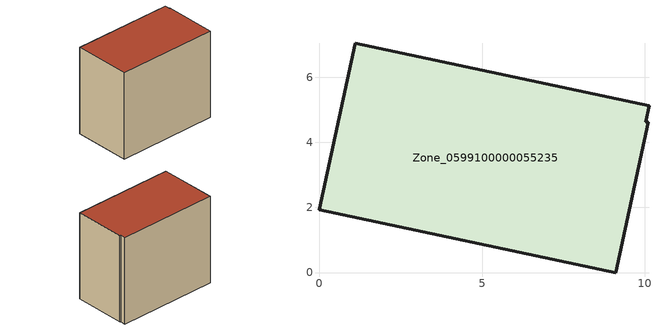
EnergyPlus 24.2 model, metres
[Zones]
Zone_0599100000055235
 floor ground (C_G): 0,1.93 1.1,7.04 10.13,5.13 10.03,4.64 10.11,4.62 9.11,0 z0
 wall outside (C_F): 1.1,7.04 0,1.93 9.11,0 10.11,4.62 10.03,4.64 10.13,5.13 1.1,7.04 z0:8.05
 roof outside (C_R): 10.11,4.62 10.03,4.64 10.13,5.13 1.1,7.04 0,1.93 9.11,0 z8.05
[BUILDING]
Pand.0599100000055235: North Axis=0; Terrain=City; Loads Convergence Tolerance Value=0.04; Temperature Convergence Tolerance Value=0.4; Solar Distribution=FullExterior; Maximum Number of Warmup Days=25; Minimum Number of Warmup Days=1
[Site:Location]
Rotterdam.The.Hague.AP_ZH_NLD Design_Conditions: Latitude=51.96; Longitude=4.45; Time Zone=1; Elevation=-4.5
[SITE:GROUNDTEMPERATURE:BUILDINGSURFACE]
18, 18, 18, 18, 18, 18, 18, 18, 18, 18, 18, 18
[MATERIAL] Thermal Absorptance=0.9; Solar Absorptance=0.7; Visible Absorptance=0.7
Name | Roughness | Thickness | Conductivity | Density | Specific Heat
G.TI.1975-1991 | MediumSmooth | 0.15 | 0.288461 | 540 | 1210
F.TI.1975-1991 | Rough | 0.3 | 0.230769 | 1920 | 840
R.TI.1975-1991 | MediumRough | 0.2 | 0.153846 | 1500 | 1000
[CONSTRUCTION]
C_G: G.TI.1975-1991
C_F: F.TI.1975-1991
C_R: R.TI.1975-1991
[ZONE]
Zone_0599100000055235: Type=1; Multiplier=1; Ceiling Height=Autocalculate; Volume=Autocalculate; Floor Area=autocalculate; Part of Total Floor Area=Yes
[ZONEINFILTRATION:DESIGNFLOWRATE]
Infil_Zone_0599100000055235: Zone or ZoneList or Space or SpaceList=Zone_0599100000055235; Schedule=AlwaysOn; Design Flow Rate Calculation Method=Flow/Area; Flow Rate per Floor Area=0.003; Constant Term Coefficient=1; Temperature Term Coefficient=0; Velocity Term Coefficient=0; Velocity Squared Term Coefficient=0
[HVACTEMPLATE:ZONE:IDEALLOADSAIRSYSTEM]
Zone_0599100000055235: Maximum Heating Supply Air Temperature=50; Minimum Cooling Supply Air Temperature=13; Maximum Heating Supply Air Humidity Ratio=0.0156; Minimum Cooling Supply Air Humidity Ratio=0.0077; Heating Limit=NoLimit; Cooling Limit=NoLimit; Dehumidification Control Type=ConstantSensibleHeatRatio; Cooling Sensible Heat Ratio=0.7; Dehumidification Setpoint=60; Humidification Control Type=None; Humidification Setpoint=30; Outdoor Air Method=None; Outdoor Air Flow Rate per Person=0.00944; Outdoor Air Flow Rate per Zone Floor Area=0; Outdoor Air Flow Rate per Zone=0; Demand Controlled Ventilation Type=None; Outdoor Air Economizer Type=NoEconomizer; Heat Recovery Type=None; Sensible Heat Recovery Effectiveness=0.7; Latent Heat Recovery Effectiveness=0.65
[ZONECONTROL:THERMOSTAT]
ThermostatControl_Zone_0599100000055235: Zone or ZoneList=Zone_0599100000055235; Control Type Schedule=DualSetpointControlType; Control 1=Thermostat_Zone_0599100000055235; Temperature Difference Between Cutout And Setpoint=0
[THERMOSTATSETPOINT:DUALSETPOINT]
Thermostat_Zone_0599100000055235: Heating Setpoint Temperature Schedule=HeatingSetpoint_Zone_0599100000055235; Cooling Setpoint Temperature Schedule=CoolingSetpoint_Zone_0599100000055235
[SCHEDULE:COMPACT]
HeatingSetpoint_Zone_0599100000055235: Through: 12/31, For: AllDays, Until: 24:00, 21
CoolingSetpoint_Zone_0599100000055235: Through: 12/31, For: AllDays, Until: 24:00, 24
DualSetpointControlType: Through: 12/31, For: AllDays, Until: 24:00, 4
AlwaysOn: Through: 12/31, For: AllDays, Until: 24:00, 1
